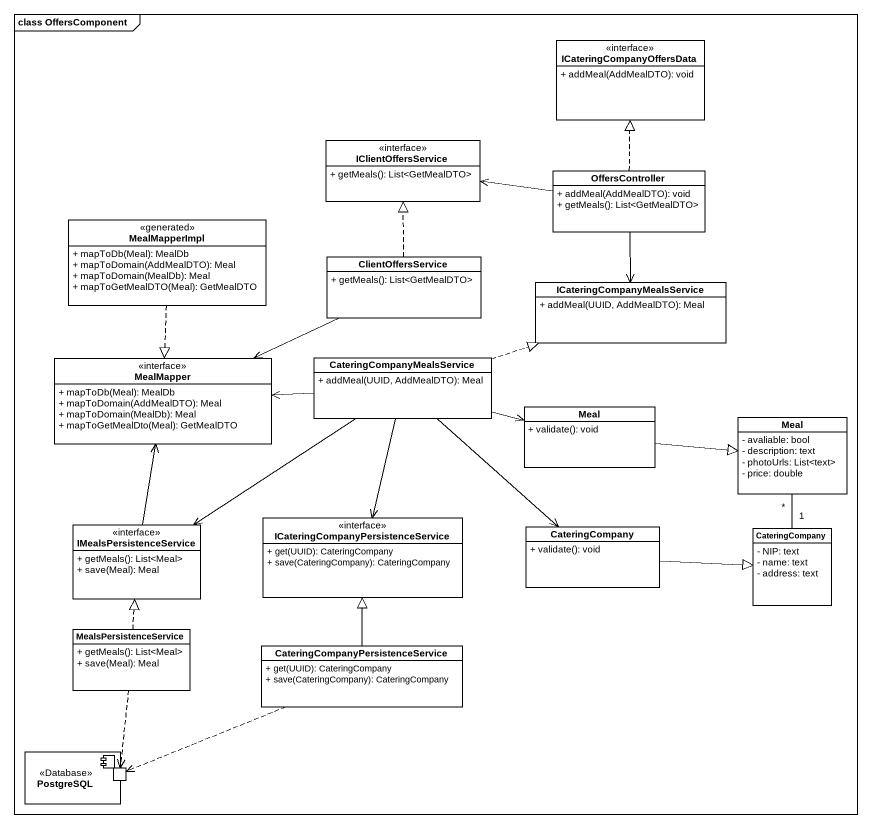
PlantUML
@startuml
mainframe class OffersComponent
allowmixing
hide circle
hide empty members
skinparam classAttributeIconSize 0
class ICateringCompanyOffersData <<interface>> {
  + addMeal(AddMealDTO): void
}
class IClientOffersService <<interface>> {
  + getMeals(): List<GetMealDTO>
}
class OffersController {
  + addMeal(AddMealDTO): void
  + getMeals(): List<GetMealDTO>
}
class MealMapperImpl <<generated>> {
  + mapToDb(Meal): MealDb
  + mapToDomain(AddMealDTO): Meal
  + mapToDomain(MealDb): Meal
  + mapToGetMealDTO(Meal): GetMealDTO
}
class ClientOffersService {
  + getMeals(): List<GetMealDTO>
}
class ICateringCompanyMealsService {
  + addMeal(UUID, AddMealDTO): Meal
}
class MealMapper <<interface>> {
  + mapToDb(Meal): MealDb
  + mapToDomain(AddMealDTO): Meal
  + mapToDomain(MealDb): Meal
  + mapToGetMealDto(Meal): GetMealDTO
}
class CateringCompanyMealsService {
  + addMeal(UUID, AddMealDTO): Meal
}
class Meal {
  + validate(): void
}
class "Meal" as Meal_2 {
  - avaliable: bool
  - description: text
  - photoUrls: List<text>
  - price: double
}
class IMealsPersistenceService <<interface>> {
  + getMeals(): List<Meal>
  + save(Meal): Meal
}
class "ICateringCompanyPersistenceService" as ICateringCompanyPersistenceS <<interface>> {
  + get(UUID): CateringCompany
  + save(CateringCompany): CateringCompany
}
class CateringCompany {
  + validate(): void
}
class "CateringCompany" as CateringCompany_2 {
  - NIP: text
  - name: text
  - address: text
}
class MealsPersistenceService {
  + getMeals(): List<Meal>
  + save(Meal): Meal
}
class "CateringCompanyPersistenceService" as CateringCompanyPersistenceSe {
  + get(UUID): CateringCompany
  + save(CateringCompany): CateringCompany
}
component PostgreSQL <<Database>> {
  port " " as port1
}
OffersController .up.|> ICateringCompanyOffersData
OffersController -left-> IClientOffersService
OffersController --> ICateringCompanyMealsService
MealMapperImpl ..|> MealMapper
ClientOffersService .up.|> IClientOffersService
ClientOffersService -left-> MealMapper
CateringCompanyMealsService .right.|> ICateringCompanyMealsService
CateringCompanyMealsService -left-> MealMapper
CateringCompanyMealsService -right-> Meal
CateringCompanyMealsService --> IMealsPersistenceService
CateringCompanyMealsService --> ICateringCompanyPersistenceS
CateringCompanyMealsService --> CateringCompany
Meal -right-|> Meal_2
IMealsPersistenceService -up-> MealMapper
CateringCompany -right-|> CateringCompany_2
CateringCompany_2 "1" -up- "*" Meal_2
MealsPersistenceService .up.|> IMealsPersistenceService
MealsPersistenceService ..> port1
CateringCompanyPersistenceSe -up-|> ICateringCompanyPersistenceS
CateringCompanyPersistenceSe .left.> port1
@enduml
